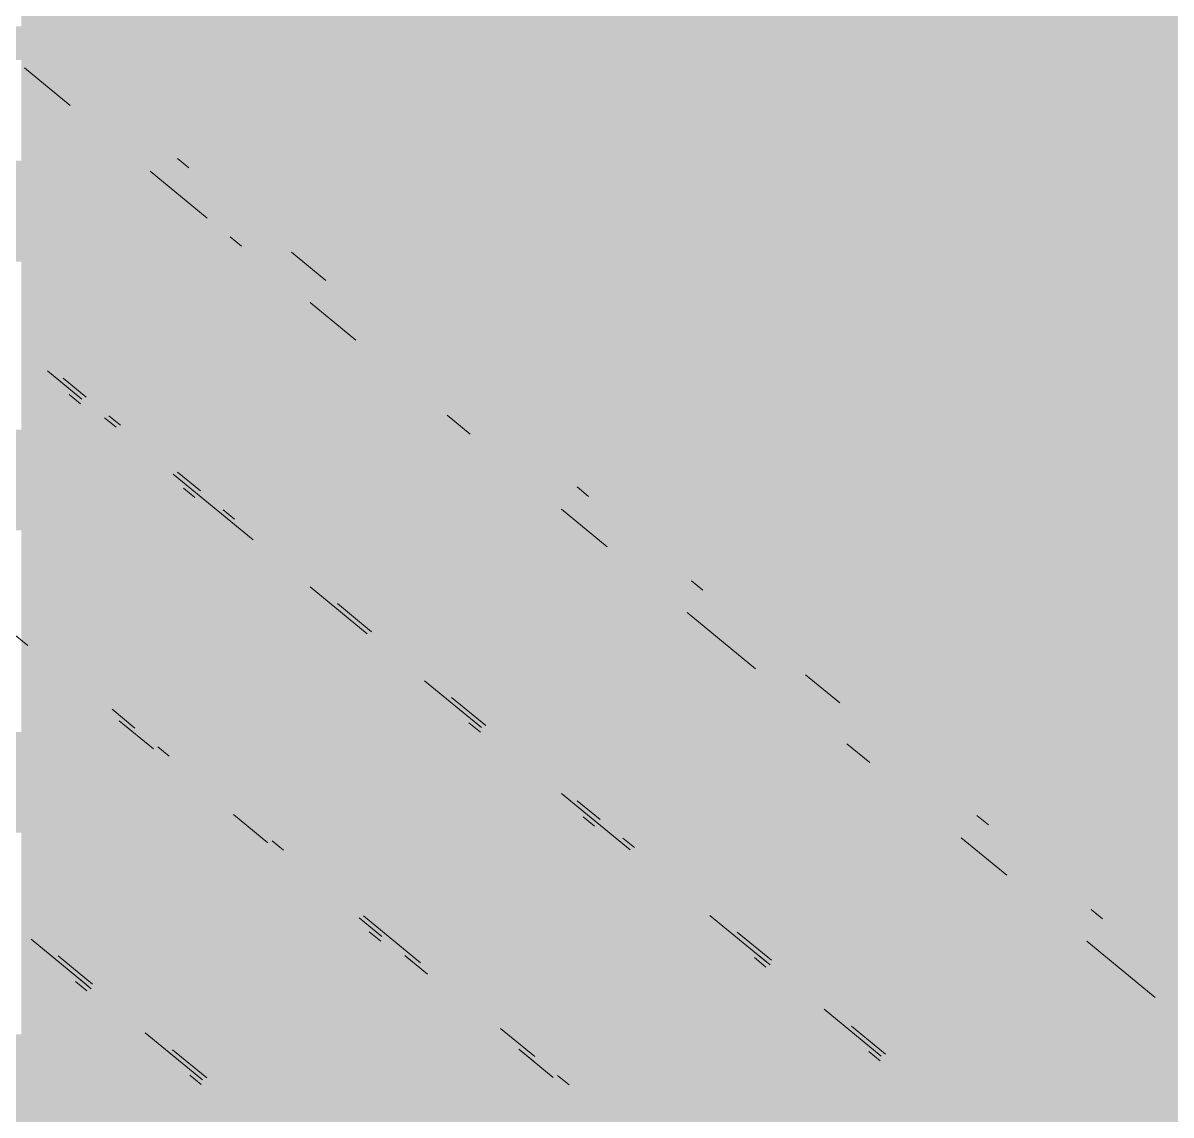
# Model space of a CAD drawing. Header units: millimetres. Extents: x 5 to 1315, y 5 to 292.
# Drawn here: x 1201.577 to 1204.871, y 92.795 to 95.928 of the extents above; entities that cross this region are included whole.
import ezdxf

# ---------------------------------------------------------------- set-up
doc = ezdxf.new("R2010")
doc.units = ezdxf.units.MM
doc.layers.add('EXISTING', color=7, linetype='Continuous')
doc.layers.add('IMAGES', color=7, linetype='Continuous')

# ---------------------------------------------------------------- blocks, each defined once
blk = doc.blocks.new('SHEET_03')
at = {"layer": 'EXISTING', "color": 250, "lineweight": 9}
for p, q in [((301.5819, 95.7986), (301.713, 95.6909)), ((302.0532, 95.512), (302.0204, 95.539)), ((301.9423, 95.5023), (302.1062, 95.3677)), ((302.1717, 95.3138), (302.2045, 95.2869)), ((302.4463, 95.1888), (302.348, 95.2696)), ((302.401, 95.1253), (302.5321, 95.0175)), ((301.6477, 94.9293), (301.746, 94.8485)), ((301.7585, 94.8544), (301.693, 94.9083)), ((301.7426, 94.8351), (301.7099, 94.8621)), ((301.8116, 94.7947), (301.8443, 94.7677)), ((301.8568, 94.7736), (301.824, 94.8005)), ((302.7942, 94.8021), (302.8597, 94.7482)), ((302.0081, 94.6331), (302.2375, 94.4445)), ((302.0862, 94.5851), (302.0206, 94.6389)), ((302.0703, 94.5658), (302.0375, 94.5927)), ((303.1999, 94.5694), (303.1671, 94.5963)), ((302.1844, 94.5043), (302.1517, 94.5312)), ((303.1218, 94.5327), (303.2529, 94.425)), ((303.5275, 94.3001), (303.4948, 94.327)), ((302.4013, 94.3099), (302.5651, 94.1752)), ((302.5776, 94.1811), (302.4793, 94.2619)), ((303.4822, 94.2365), (303.6788, 94.0749)), ((301.5258, 94.1951), (301.5914, 94.1412)), ((303.9207, 93.9769), (303.8224, 94.0577)), ((302.7289, 94.0405), (302.8928, 93.9059)), ((302.9052, 93.9117), (302.807, 93.9925)), ((301.8987, 93.9047), (301.8332, 93.9585)), ((301.8535, 93.9257), (301.9518, 93.8449)), ((302.8894, 93.8925), (302.8566, 93.9194)), ((303.9409, 93.8594), (304.0064, 93.8056)), ((301.997, 93.8239), (301.9643, 93.8508)), ((303.1221, 93.7174), (303.3187, 93.5558)), ((303.2329, 93.6424), (303.1674, 93.6963)), ((302.1811, 93.6564), (302.2794, 93.5756)), ((303.217, 93.6231), (303.1842, 93.6501)), ((304.3466, 93.6267), (304.3138, 93.6537)), ((302.3247, 93.5545), (302.2919, 93.5815)), ((303.3312, 93.5616), (303.2984, 93.5886)), ((304.2686, 93.5901), (304.3996, 93.4824)), ((302.7178, 93.2314), (302.554, 93.366)), ((303.548, 93.3672), (303.7118, 93.2326)), ((304.6742, 93.3574), (304.6415, 93.3843)), ((302.5415, 93.3602), (302.607, 93.3063)), ((301.6005, 93.2992), (301.7643, 93.1646)), ((302.6036, 93.2929), (302.5709, 93.3198)), ((303.7243, 93.2384), (303.626, 93.3192)), ((304.629, 93.2938), (304.8255, 93.1322)), ((301.7768, 93.1704), (301.6785, 93.2512)), ((302.6726, 93.2524), (302.7381, 93.1986)), ((302.7144, 93.2179), (302.6817, 93.2449)), ((303.7084, 93.2191), (303.6757, 93.2461)), ((303.7209, 93.225), (303.6882, 93.2519)), ((301.7609, 93.1511), (301.7282, 93.1781)), ((301.7734, 93.157), (301.7407, 93.1839)), ((303.8757, 93.0979), (304.0395, 92.9632)), ((303.0455, 92.962), (302.9472, 93.0428)), ((304.052, 92.9691), (303.9537, 93.0499)), ((301.9282, 93.0299), (302.092, 92.8952)), ((302.1045, 92.9011), (302.0062, 92.9819)), ((303.0002, 92.9831), (303.0985, 92.9023)), ((303.0421, 92.9486), (303.0093, 92.9755)), ((304.0361, 92.9498), (304.0033, 92.9767)), ((302.0886, 92.8818), (302.0558, 92.9087)), ((303.1437, 92.8812), (303.111, 92.9082))]:
    blk.add_line(p, q, dxfattribs=at)
at = {"layer": 'IMAGES', "color": 7}
for points in [[(301.5727, 95.9179), (301.6691, 95.9179), (301.5727, 96.0143), (301.6691, 96.0143)], [(301.6691, 95.9179), (301.7655, 95.9179), (301.6691, 96.0143), (301.7655, 96.0143)], [(301.7655, 95.9179), (302.1509, 95.9179), (301.7655, 96.0143), (302.1509, 96.0143)], [(302.1509, 95.9179), (302.2473, 95.9179), (302.1509, 96.0143), (302.2473, 96.0143)], [(302.2473, 95.9179), (302.44, 95.9179), (302.2473, 96.0143), (302.44, 96.0143)], [(302.44, 95.9179), (302.5364, 95.9179), (302.44, 96.0143), (302.5364, 96.0143)], [(302.5364, 95.9179), (304.9455, 95.9179), (302.5364, 96.0143), (304.9455, 96.0143)], [(301.4764, 95.8215), (301.6691, 95.8215), (301.4764, 95.9179), (301.6691, 95.9179)], [(301.6691, 95.8215), (301.7655, 95.8215), (301.6691, 95.9179), (301.7655, 95.9179)], [(301.7655, 95.8215), (301.8618, 95.8215), (301.7655, 95.9179), (301.8618, 95.9179)], [(301.8618, 95.8215), (302.2473, 95.8215), (301.8618, 95.9179), (302.2473, 95.9179)], [(302.2473, 95.8215), (302.44, 95.8215), (302.2473, 95.9179), (302.44, 95.9179)], [(302.44, 95.8215), (302.9218, 95.8215), (302.44, 95.9179), (302.9218, 95.9179)], [(302.9218, 95.8215), (303.0182, 95.8215), (302.9218, 95.9179), (303.0182, 95.9179)], [(303.0182, 95.8215), (305.1382, 95.8215), (303.0182, 95.9179), (305.1382, 95.9179)], [(301.5727, 95.7251), (301.7655, 95.7251), (301.5727, 95.8215), (301.7655, 95.8215)], [(301.7655, 95.7251), (301.8618, 95.7251), (301.7655, 95.8215), (301.8618, 95.8215)], [(301.8618, 95.7251), (301.9582, 95.7251), (301.8618, 95.8215), (301.9582, 95.8215)], [(301.9582, 95.7251), (302.0545, 95.7251), (301.9582, 95.8215), (302.0545, 95.8215)], [(302.0545, 95.7251), (302.8255, 95.7251), (302.0545, 95.8215), (302.8255, 95.8215)], [(302.8255, 95.7251), (302.9218, 95.7251), (302.8255, 95.8215), (302.9218, 95.8215)], [(302.9218, 95.7251), (303.0182, 95.7251), (302.9218, 95.8215), (303.0182, 95.8215)], [(303.0182, 95.7251), (303.1145, 95.7251), (303.0182, 95.8215), (303.1145, 95.8215)], [(303.1145, 95.7251), (305.3309, 95.7251), (303.1145, 95.8215), (305.3309, 95.8215)], [(301.5727, 95.6287), (301.6691, 95.6287), (301.5727, 95.7251), (301.6691, 95.7251)], [(301.6691, 95.6287), (301.7655, 95.6287), (301.6691, 95.7251), (301.7655, 95.7251)], [(301.7655, 95.6287), (301.9582, 95.6287), (301.7655, 95.7251), (301.9582, 95.7251)], [(301.9582, 95.6287), (302.0545, 95.6287), (301.9582, 95.7251), (302.0545, 95.7251)], [(302.0545, 95.6287), (302.1509, 95.6287), (302.0545, 95.7251), (302.1509, 95.7251)], [(302.1509, 95.6287), (302.7291, 95.6287), (302.1509, 95.7251), (302.7291, 95.7251)], [(302.7291, 95.6287), (302.8255, 95.6287), (302.7291, 95.7251), (302.8255, 95.7251)], [(302.8255, 95.6287), (302.9218, 95.6287), (302.8255, 95.7251), (302.9218, 95.7251)], [(302.9218, 95.6287), (303.0182, 95.6287), (302.9218, 95.7251), (303.0182, 95.7251)], [(303.0182, 95.6287), (303.1145, 95.6287), (303.0182, 95.7251), (303.1145, 95.7251)], [(303.1145, 95.6287), (305.5236, 95.6287), (303.1145, 95.7251), (305.5236, 95.7251)], [(301.5727, 95.5323), (301.6691, 95.5323), (301.5727, 95.6287), (301.6691, 95.6287)], [(301.6691, 95.5323), (301.7655, 95.5323), (301.6691, 95.6287), (301.7655, 95.6287)], [(301.7655, 95.5323), (302.0545, 95.5323), (301.7655, 95.6287), (302.0545, 95.6287)], [(302.0545, 95.5323), (302.1509, 95.5323), (302.0545, 95.6287), (302.1509, 95.6287)], [(302.1509, 95.5323), (302.8255, 95.5323), (302.1509, 95.6287), (302.8255, 95.6287)], [(302.8255, 95.5323), (302.9218, 95.5323), (302.8255, 95.6287), (302.9218, 95.6287)], [(302.9218, 95.5323), (303.0182, 95.5323), (302.9218, 95.6287), (303.0182, 95.6287)], [(303.0182, 95.5323), (303.4036, 95.5323), (303.0182, 95.6287), (303.4036, 95.6287)], [(303.4036, 95.5323), (303.5, 95.5323), (303.4036, 95.6287), (303.5, 95.6287)], [(303.5, 95.5323), (303.5964, 95.5323), (303.5, 95.6287), (303.5964, 95.6287)], [(303.5964, 95.5323), (305.8127, 95.5323), (303.5964, 95.6287), (305.8127, 95.6287)], [(301.1873, 95.4359), (301.6691, 95.4359), (301.1873, 95.5323), (301.6691, 95.5323)], [(301.6691, 95.4359), (301.7655, 95.4359), (301.6691, 95.5323), (301.7655, 95.5323)], [(301.7655, 95.4359), (301.8618, 95.4359), (301.7655, 95.5323), (301.8618, 95.5323)], [(301.8618, 95.4359), (301.9582, 95.4359), (301.8618, 95.5323), (301.9582, 95.5323)], [(301.9582, 95.4359), (302.0545, 95.4359), (301.9582, 95.5323), (302.0545, 95.5323)], [(302.0545, 95.4359), (302.1509, 95.4359), (302.0545, 95.5323), (302.1509, 95.5323)], [(302.1509, 95.4359), (302.2473, 95.4359), (302.1509, 95.5323), (302.2473, 95.5323)], [(302.2473, 95.4359), (302.3436, 95.4359), (302.2473, 95.5323), (302.3436, 95.5323)], [(302.3436, 95.4359), (303.3073, 95.4359), (302.3436, 95.5323), (303.3073, 95.5323)], [(303.3073, 95.3395), (303.4036, 95.3395), (303.3073, 95.5323), (303.4036, 95.5323)], [(303.4036, 95.4359), (303.5, 95.4359), (303.4036, 95.5323), (303.5, 95.5323)], [(303.5, 95.4359), (303.5964, 95.4359), (303.5, 95.5323), (303.5964, 95.5323)], [(303.5964, 95.4359), (303.6927, 95.4359), (303.5964, 95.5323), (303.6927, 95.5323)], [(303.6927, 95.4359), (306.0055, 95.4359), (303.6927, 95.5323), (306.0055, 95.5323)], [(301.38, 95.3395), (301.8618, 95.3395), (301.38, 95.4359), (301.8618, 95.4359)], [(301.8618, 95.3395), (301.9582, 95.3395), (301.8618, 95.4359), (301.9582, 95.4359)], [(301.9582, 95.3395), (302.0545, 95.3395), (301.9582, 95.4359), (302.0545, 95.4359)], [(302.0545, 95.3395), (302.1509, 95.3395), (302.0545, 95.4359), (302.1509, 95.4359)], [(302.1509, 95.3395), (302.2473, 95.3395), (302.1509, 95.4359), (302.2473, 95.4359)], [(302.2473, 95.3395), (302.3436, 95.3395), (302.2473, 95.4359), (302.3436, 95.4359)], [(302.3436, 95.3395), (302.44, 95.3395), (302.3436, 95.4359), (302.44, 95.4359)], [(302.44, 95.3395), (302.5364, 95.3395), (302.44, 95.4359), (302.5364, 95.4359)], [(302.5364, 95.3395), (303.3073, 95.3395), (302.5364, 95.4359), (303.3073, 95.4359)], [(303.4036, 95.3395), (303.5964, 95.3395), (303.4036, 95.4359), (303.5964, 95.4359)], [(303.5964, 95.3395), (303.6927, 95.3395), (303.5964, 95.4359), (303.6927, 95.4359)], [(303.6927, 95.3395), (303.7891, 95.3395), (303.6927, 95.4359), (303.7891, 95.4359)], [(303.7891, 95.3395), (306.1982, 95.3395), (303.7891, 95.4359), (306.1982, 95.4359)], [(301.4764, 95.2431), (301.9582, 95.2431), (301.4764, 95.3395), (301.9582, 95.3395)], [(301.9582, 95.2431), (302.0545, 95.2431), (301.9582, 95.3395), (302.0545, 95.3395)], [(302.0545, 95.2431), (302.1509, 95.2431), (302.0545, 95.3395), (302.1509, 95.3395)], [(302.1509, 95.2431), (302.2473, 95.2431), (302.1509, 95.3395), (302.2473, 95.3395)], [(302.2473, 95.2431), (302.3436, 95.2431), (302.2473, 95.3395), (302.3436, 95.3395)], [(302.3436, 95.2431), (302.44, 95.2431), (302.3436, 95.3395), (302.44, 95.3395)], [(302.44, 95.2431), (302.5364, 95.2431), (302.44, 95.3395), (302.5364, 95.3395)], [(302.5364, 95.2431), (303.4036, 95.2431), (302.5364, 95.3395), (303.4036, 95.3395)], [(303.4036, 95.2431), (303.5, 95.2431), (303.4036, 95.3395), (303.5, 95.3395)], [(303.5, 95.2431), (303.6927, 95.2431), (303.5, 95.3395), (303.6927, 95.3395)], [(303.6927, 95.2431), (303.7891, 95.2431), (303.6927, 95.3395), (303.7891, 95.3395)], [(303.7891, 95.2431), (303.9818, 95.2431), (303.7891, 95.3395), (303.9818, 95.3395)], [(303.9818, 95.2431), (304.1745, 95.2431), (303.9818, 95.3395), (304.1745, 95.3395)], [(304.1745, 95.2431), (306.3909, 95.2431), (304.1745, 95.3395), (306.3909, 95.3395)], [(301.5727, 95.1467), (302.0545, 95.1467), (301.5727, 95.2431), (302.0545, 95.2431)], [(302.0545, 95.1467), (302.1509, 95.1467), (302.0545, 95.2431), (302.1509, 95.2431)], [(302.1509, 95.1467), (302.2473, 95.1467), (302.1509, 95.2431), (302.2473, 95.2431)], [(302.2473, 95.1467), (302.5364, 95.1467), (302.2473, 95.2431), (302.5364, 95.2431)], [(302.5364, 95.1467), (302.6327, 95.1467), (302.5364, 95.2431), (302.6327, 95.2431)], [(302.6327, 95.1467), (302.7291, 95.1467), (302.6327, 95.2431), (302.7291, 95.2431)], [(302.7291, 95.1467), (303.5964, 95.1467), (302.7291, 95.2431), (303.5964, 95.2431)], [(303.5964, 95.1467), (303.6927, 95.1467), (303.5964, 95.2431), (303.6927, 95.2431)], [(303.6927, 95.1467), (303.8855, 95.1467), (303.6927, 95.2431), (303.8855, 95.2431)], [(303.8855, 95.1467), (303.9818, 95.1467), (303.8855, 95.2431), (303.9818, 95.2431)], [(303.9818, 95.1467), (304.1745, 95.1467), (303.9818, 95.2431), (304.1745, 95.2431)], [(304.1745, 95.1467), (304.2709, 95.1467), (304.1745, 95.2431), (304.2709, 95.2431)], [(304.2709, 95.1467), (306.4873, 95.1467), (304.2709, 95.2431), (306.4873, 95.2431)], [(301.5727, 95.0503), (301.6691, 95.0503), (301.5727, 95.1467), (301.6691, 95.1467)], [(301.6691, 95.0503), (302.1509, 95.0503), (301.6691, 95.1467), (302.1509, 95.1467)], [(302.1509, 95.0503), (302.2473, 95.0503), (302.1509, 95.1467), (302.2473, 95.1467)], [(302.2473, 95.0503), (302.3436, 95.0503), (302.2473, 95.1467), (302.3436, 95.1467)], [(302.3436, 95.0503), (302.44, 95.0503), (302.3436, 95.1467), (302.44, 95.1467)], [(302.44, 95.0503), (302.5364, 95.0503), (302.44, 95.1467), (302.5364, 95.1467)], [(302.5364, 95.0503), (302.6327, 95.0503), (302.5364, 95.1467), (302.6327, 95.1467)], [(302.6327, 95.0503), (302.7291, 95.0503), (302.6327, 95.1467), (302.7291, 95.1467)], [(302.7291, 95.0503), (302.8255, 95.0503), (302.7291, 95.1467), (302.8255, 95.1467)], [(302.8255, 95.0503), (303.8855, 95.0503), (302.8255, 95.1467), (303.8855, 95.1467)], [(303.8855, 95.0503), (303.9818, 95.0503), (303.8855, 95.1467), (303.9818, 95.1467)], [(303.9818, 95.0503), (304.0782, 95.0503), (303.9818, 95.1467), (304.0782, 95.1467)], [(304.0782, 95.0503), (304.1745, 95.0503), (304.0782, 95.1467), (304.1745, 95.1467)], [(304.1745, 95.0503), (304.2709, 95.0503), (304.1745, 95.1467), (304.2709, 95.1467)], [(304.2709, 95.0503), (306.8727, 95.0503), (304.2709, 95.1467), (306.8727, 95.1467)], [(301.5727, 94.9539), (301.6691, 94.9539), (301.5727, 95.0503), (301.6691, 95.0503)], [(301.6691, 94.9539), (301.7655, 94.9539), (301.6691, 95.0503), (301.7655, 95.0503)], [(301.7655, 94.9539), (302.2473, 94.9539), (301.7655, 95.0503), (302.2473, 95.0503)], [(302.2473, 94.9539), (302.3436, 94.9539), (302.2473, 95.0503), (302.3436, 95.0503)], [(302.3436, 94.9539), (302.44, 94.9539), (302.3436, 95.0503), (302.44, 95.0503)], [(302.44, 94.9539), (302.5364, 94.9539), (302.44, 95.0503), (302.5364, 95.0503)], [(302.5364, 94.9539), (302.8255, 94.9539), (302.5364, 95.0503), (302.8255, 95.0503)], [(302.8255, 94.9539), (302.9218, 94.9539), (302.8255, 95.0503), (302.9218, 95.0503)], [(302.9218, 94.9539), (303.9818, 94.9539), (302.9218, 95.0503), (303.9818, 95.0503)], [(303.9818, 94.9539), (304.1745, 94.9539), (303.9818, 95.0503), (304.1745, 95.0503)], [(304.1745, 94.9539), (304.56, 94.9539), (304.1745, 95.0503), (304.56, 95.0503)], [(304.56, 94.9539), (304.6564, 94.9539), (304.56, 95.0503), (304.6564, 95.0503)], [(304.6564, 94.9539), (304.8491, 94.9539), (304.6564, 95.0503), (304.8491, 95.0503)], [(304.8491, 94.9539), (306.9691, 94.9539), (304.8491, 95.0503), (306.9691, 95.0503)], [(301.5727, 94.8575), (301.7655, 94.8575), (301.5727, 94.9539), (301.7655, 94.9539)], [(301.7655, 94.8575), (301.8618, 94.8575), (301.7655, 94.9539), (301.8618, 94.9539)], [(301.8618, 94.8575), (301.9582, 94.8575), (301.8618, 94.9539), (301.9582, 94.9539)], [(301.9582, 94.8575), (302.44, 94.8575), (301.9582, 94.9539), (302.44, 94.9539)], [(302.44, 94.8575), (302.5364, 94.8575), (302.44, 94.9539), (302.5364, 94.9539)], [(302.5364, 94.8575), (302.6327, 94.8575), (302.5364, 94.9539), (302.6327, 94.9539)], [(302.6327, 94.8575), (302.8255, 94.8575), (302.6327, 94.9539), (302.8255, 94.9539)], [(302.8255, 94.8575), (302.9218, 94.8575), (302.8255, 94.9539), (302.9218, 94.9539)], [(302.9218, 94.8575), (303.0182, 94.8575), (302.9218, 94.9539), (303.0182, 94.9539)], [(303.0182, 94.8575), (304.4636, 94.8575), (303.0182, 94.9539), (304.4636, 94.9539)], [(304.4636, 94.8575), (304.56, 94.8575), (304.4636, 94.9539), (304.56, 94.9539)], [(304.56, 94.8575), (304.6564, 94.8575), (304.56, 94.9539), (304.6564, 94.9539)], [(304.6564, 94.8575), (304.7527, 94.8575), (304.6564, 94.9539), (304.7527, 94.9539)], [(304.7527, 94.8575), (304.8491, 94.8575), (304.7527, 94.9539), (304.8491, 94.9539)], [(304.8491, 94.8575), (304.9455, 94.8575), (304.8491, 94.9539), (304.9455, 94.9539)], [(301.5727, 94.7611), (301.6691, 94.7611), (301.5727, 94.8575), (301.6691, 94.8575)], [(301.6691, 94.7611), (301.8618, 94.7611), (301.6691, 94.8575), (301.8618, 94.8575)], [(301.8618, 94.7611), (301.9582, 94.7611), (301.8618, 94.8575), (301.9582, 94.8575)], [(301.9582, 94.7611), (302.0545, 94.7611), (301.9582, 94.8575), (302.0545, 94.8575)], [(302.0545, 94.7611), (302.44, 94.7611), (302.0545, 94.8575), (302.44, 94.8575)], [(302.44, 94.7611), (302.5364, 94.7611), (302.44, 94.8575), (302.5364, 94.8575)], [(302.5364, 94.7611), (302.7291, 94.7611), (302.5364, 94.8575), (302.7291, 94.8575)], [(302.7291, 94.7611), (302.9218, 94.7611), (302.7291, 94.8575), (302.9218, 94.8575)], [(302.9218, 94.7611), (303.1145, 94.7611), (302.9218, 94.8575), (303.1145, 94.8575)], [(303.1145, 94.7611), (303.2109, 94.7611), (303.1145, 94.8575), (303.2109, 94.8575)], [(303.2109, 94.7611), (304.6564, 94.7611), (303.2109, 94.8575), (304.6564, 94.8575)], [(304.6564, 94.7611), (304.8491, 94.7611), (304.6564, 94.8575), (304.8491, 94.8575)], [(304.8491, 94.7611), (304.9455, 94.7611), (304.8491, 94.8575), (304.9455, 94.8575)], [(301.1873, 94.6647), (301.6691, 94.6647), (301.1873, 94.7611), (301.6691, 94.7611)], [(301.6691, 94.6647), (301.7655, 94.6647), (301.6691, 94.7611), (301.7655, 94.7611)], [(301.7655, 94.6647), (301.8618, 94.6647), (301.7655, 94.7611), (301.8618, 94.7611)], [(301.8618, 94.6647), (301.9582, 94.6647), (301.8618, 94.7611), (301.9582, 94.7611)], [(301.9582, 94.6647), (302.0545, 94.6647), (301.9582, 94.7611), (302.0545, 94.7611)], [(302.0545, 94.6647), (302.1509, 94.6647), (302.0545, 94.7611), (302.1509, 94.7611)], [(302.1509, 94.6647), (302.6327, 94.6647), (302.1509, 94.7611), (302.6327, 94.7611)], [(302.6327, 94.6647), (302.7291, 94.6647), (302.6327, 94.7611), (302.7291, 94.7611)], [(302.7291, 94.6647), (302.8255, 94.6647), (302.7291, 94.7611), (302.8255, 94.7611)], [(302.8255, 94.6647), (302.9218, 94.6647), (302.8255, 94.7611), (302.9218, 94.7611)], [(302.9218, 94.6647), (303.0182, 94.6647), (302.9218, 94.7611), (303.0182, 94.7611)], [(303.0182, 94.6647), (303.1145, 94.6647), (303.0182, 94.7611), (303.1145, 94.7611)], [(303.1145, 94.6647), (303.2109, 94.6647), (303.1145, 94.7611), (303.2109, 94.7611)], [(303.2109, 94.6647), (303.3073, 94.6647), (303.2109, 94.7611), (303.3073, 94.7611)], [(303.3073, 94.6647), (304.6564, 94.6647), (303.3073, 94.7611), (304.6564, 94.7611)], [(304.6564, 94.6647), (304.8491, 94.6647), (304.6564, 94.7611), (304.8491, 94.7611)], [(304.8491, 94.6647), (305.1382, 94.6647), (304.8491, 94.7611), (305.1382, 94.7611)], [(301.2836, 94.5683), (301.7655, 94.5683), (301.2836, 94.6647), (301.7655, 94.6647)], [(301.7655, 94.5683), (301.8618, 94.5683), (301.7655, 94.6647), (301.8618, 94.6647)], [(301.8618, 94.5683), (301.9582, 94.5683), (301.8618, 94.6647), (301.9582, 94.6647)], [(301.9582, 94.5683), (302.0545, 94.5683), (301.9582, 94.6647), (302.0545, 94.6647)], [(302.0545, 94.5683), (302.1509, 94.5683), (302.0545, 94.6647), (302.1509, 94.6647)], [(302.1509, 94.5683), (302.7291, 94.5683), (302.1509, 94.6647), (302.7291, 94.6647)], [(302.7291, 94.5683), (302.8255, 94.5683), (302.7291, 94.6647), (302.8255, 94.6647)], [(302.8255, 94.5683), (302.9218, 94.5683), (302.8255, 94.6647), (302.9218, 94.6647)], [(302.9218, 94.5683), (303.0182, 94.5683), (302.9218, 94.6647), (303.0182, 94.6647)], [(303.0182, 94.5683), (303.2109, 94.5683), (303.0182, 94.6647), (303.2109, 94.6647)], [(303.2109, 94.5683), (303.3073, 94.5683), (303.2109, 94.6647), (303.3073, 94.6647)], [(303.3073, 94.5683), (303.4036, 94.5683), (303.3073, 94.6647), (303.4036, 94.6647)], [(303.4036, 94.5683), (305.0418, 94.5683), (303.4036, 94.6647), (305.0418, 94.6647)], [(301.38, 94.4719), (301.9582, 94.4719), (301.38, 94.5683), (301.9582, 94.5683)], [(301.9582, 94.4719), (302.0545, 94.4719), (301.9582, 94.5683), (302.0545, 94.5683)], [(302.0545, 94.4719), (302.2473, 94.4719), (302.0545, 94.5683), (302.2473, 94.5683)], [(302.2473, 94.4719), (302.44, 94.4719), (302.2473, 94.5683), (302.44, 94.5683)], [(302.44, 94.4719), (302.9218, 94.4719), (302.44, 94.5683), (302.9218, 94.5683)], [(302.9218, 94.4719), (303.0182, 94.4719), (302.9218, 94.5683), (303.0182, 94.5683)], [(303.0182, 94.4719), (303.1145, 94.4719), (303.0182, 94.5683), (303.1145, 94.5683)], [(303.1145, 94.4719), (303.2109, 94.4719), (303.1145, 94.5683), (303.2109, 94.5683)], [(303.2109, 94.4719), (303.3073, 94.4719), (303.2109, 94.5683), (303.3073, 94.5683)], [(303.3073, 94.4719), (303.4036, 94.4719), (303.3073, 94.5683), (303.4036, 94.5683)], [(303.4036, 94.4719), (303.5, 94.4719), (303.4036, 94.5683), (303.5, 94.5683)], [(303.5, 94.4719), (303.5964, 94.4719), (303.5, 94.5683), (303.5964, 94.5683)], [(303.5964, 94.4719), (305.1382, 94.4719), (303.5964, 94.5683), (305.1382, 94.5683)], [(301.5727, 94.3755), (302.1509, 94.3755), (301.5727, 94.4719), (302.1509, 94.4719)], [(302.1509, 94.3755), (302.3436, 94.3755), (302.1509, 94.4719), (302.3436, 94.4719)], [(302.3436, 94.3755), (302.44, 94.3755), (302.3436, 94.4719), (302.44, 94.4719)], [(302.44, 94.3755), (302.5364, 94.3755), (302.44, 94.4719), (302.5364, 94.4719)], [(302.5364, 94.3755), (303.0182, 94.3755), (302.5364, 94.4719), (303.0182, 94.4719)], [(303.0182, 94.3755), (303.1145, 94.3755), (303.0182, 94.4719), (303.1145, 94.4719)], [(303.1145, 94.3755), (303.2109, 94.3755), (303.1145, 94.4719), (303.2109, 94.4719)], [(303.2109, 94.3755), (303.3073, 94.3755), (303.2109, 94.4719), (303.3073, 94.4719)], [(303.3073, 94.3755), (303.4036, 94.3755), (303.3073, 94.4719), (303.4036, 94.4719)], [(303.4036, 94.3755), (303.5, 94.3755), (303.4036, 94.4719), (303.5, 94.4719)], [(303.5, 94.3755), (303.6927, 94.3755), (303.5, 94.4719), (303.6927, 94.4719)], [(303.6927, 94.3755), (305.3309, 94.3755), (303.6927, 94.4719), (305.3309, 94.4719)], [(301.5727, 94.2791), (301.6691, 94.2791), (301.5727, 94.3755), (301.6691, 94.3755)], [(301.6691, 94.2791), (302.1509, 94.2791), (301.6691, 94.3755), (302.1509, 94.3755)], [(302.1509, 94.2791), (302.2473, 94.2791), (302.1509, 94.3755), (302.2473, 94.3755)], [(302.2473, 94.2791), (302.3436, 94.2791), (302.2473, 94.3755), (302.3436, 94.3755)], [(302.3436, 94.2791), (302.5364, 94.2791), (302.3436, 94.3755), (302.5364, 94.3755)], [(302.5364, 94.2791), (302.6327, 94.2791), (302.5364, 94.3755), (302.6327, 94.3755)], [(302.6327, 94.2791), (303.1145, 94.2791), (302.6327, 94.3755), (303.1145, 94.3755)], [(303.1145, 94.2791), (303.2109, 94.2791), (303.1145, 94.3755), (303.2109, 94.3755)], [(303.2109, 94.2791), (303.3073, 94.2791), (303.2109, 94.3755), (303.3073, 94.3755)], [(303.3073, 94.2791), (303.4036, 94.2791), (303.3073, 94.3755), (303.4036, 94.3755)], [(303.4036, 94.2791), (303.5, 94.2791), (303.4036, 94.3755), (303.5, 94.3755)], [(303.5, 94.2791), (303.5964, 94.2791), (303.5, 94.3755), (303.5964, 94.3755)], [(303.5964, 94.2791), (303.6927, 94.2791), (303.5964, 94.3755), (303.6927, 94.3755)], [(303.6927, 94.2791), (303.7891, 94.2791), (303.6927, 94.3755), (303.7891, 94.3755)], [(303.7891, 94.2791), (305.7164, 94.2791), (303.7891, 94.3755), (305.7164, 94.3755)], [(301.5727, 94.1827), (301.7655, 94.1827), (301.5727, 94.2791), (301.7655, 94.2791)], [(301.7655, 94.1827), (302.2473, 94.1827), (301.7655, 94.2791), (302.2473, 94.2791)], [(302.2473, 94.1827), (302.3436, 94.1827), (302.2473, 94.2791), (302.3436, 94.2791)], [(302.3436, 94.1827), (302.44, 94.1827), (302.3436, 94.2791), (302.44, 94.2791)], [(302.44, 94.1827), (302.6327, 94.1827), (302.44, 94.2791), (302.6327, 94.2791)], [(302.6327, 94.1827), (302.7291, 94.1827), (302.6327, 94.2791), (302.7291, 94.2791)], [(302.7291, 94.1827), (303.3073, 94.1827), (302.7291, 94.2791), (303.3073, 94.2791)], [(303.3073, 94.1827), (303.4036, 94.1827), (303.3073, 94.2791), (303.4036, 94.2791)], [(303.4036, 94.1827), (303.5, 94.1827), (303.4036, 94.2791), (303.5, 94.2791)], [(303.5, 94.1827), (303.5964, 94.1827), (303.5, 94.2791), (303.5964, 94.2791)], [(303.5964, 94.1827), (303.6927, 94.1827), (303.5964, 94.2791), (303.6927, 94.2791)], [(303.6927, 94.1827), (303.7891, 94.1827), (303.6927, 94.2791), (303.7891, 94.2791)], [(303.7891, 94.1827), (303.8855, 94.1827), (303.7891, 94.2791), (303.8855, 94.2791)], [(303.8855, 94.1827), (305.7164, 94.1827), (303.8855, 94.2791), (305.7164, 94.2791)], [(301.5727, 93.9899), (301.7655, 93.9899), (301.5727, 94.1827), (301.7655, 94.1827)], [(301.7655, 94.0863), (301.8618, 94.0863), (301.7655, 94.1827), (301.8618, 94.1827)], [(301.8618, 94.0863), (302.3436, 94.0863), (301.8618, 94.1827), (302.3436, 94.1827)], [(302.3436, 94.0863), (302.44, 94.0863), (302.3436, 94.1827), (302.44, 94.1827)], [(302.44, 94.0863), (302.5364, 94.0863), (302.44, 94.1827), (302.5364, 94.1827)], [(302.5364, 94.0863), (302.6327, 94.0863), (302.5364, 94.1827), (302.6327, 94.1827)], [(302.6327, 94.0863), (302.7291, 94.0863), (302.6327, 94.1827), (302.7291, 94.1827)], [(302.7291, 94.0863), (302.8255, 94.0863), (302.7291, 94.1827), (302.8255, 94.1827)], [(302.8255, 94.0863), (303.3073, 94.0863), (302.8255, 94.1827), (303.3073, 94.1827)], [(303.3073, 94.0863), (303.5, 94.0863), (303.3073, 94.1827), (303.5, 94.1827)], [(303.5, 94.0863), (303.5964, 94.0863), (303.5, 94.1827), (303.5964, 94.1827)], [(303.5964, 94.0863), (303.6927, 94.0863), (303.5964, 94.1827), (303.6927, 94.1827)], [(303.6927, 94.0863), (303.7891, 94.0863), (303.6927, 94.1827), (303.7891, 94.1827)], [(303.7891, 94.0863), (303.8855, 94.0863), (303.7891, 94.1827), (303.8855, 94.1827)], [(303.8855, 94.0863), (303.9818, 94.0863), (303.8855, 94.1827), (303.9818, 94.1827)], [(303.9818, 94.0863), (305.8127, 94.0863), (303.9818, 94.1827), (305.8127, 94.1827)], [(301.7655, 93.9899), (301.8618, 93.9899), (301.7655, 94.0863), (301.8618, 94.0863)], [(301.8618, 93.9899), (302.5364, 93.9899), (301.8618, 94.0863), (302.5364, 94.0863)], [(302.5364, 93.9899), (302.6327, 93.9899), (302.5364, 94.0863), (302.6327, 94.0863)], [(302.6327, 93.9899), (302.8255, 93.9899), (302.6327, 94.0863), (302.8255, 94.0863)], [(302.8255, 93.9899), (302.9218, 93.9899), (302.8255, 94.0863), (302.9218, 94.0863)], [(302.9218, 93.9899), (303.0182, 93.9899), (302.9218, 94.0863), (303.0182, 94.0863)], [(303.0182, 93.9899), (303.5, 93.9899), (303.0182, 94.0863), (303.5, 94.0863)], [(303.5, 93.9899), (303.5964, 93.9899), (303.5, 94.0863), (303.5964, 94.0863)], [(303.5964, 93.9899), (303.6927, 93.9899), (303.5964, 94.0863), (303.6927, 94.0863)], [(303.6927, 93.9899), (303.7891, 93.9899), (303.6927, 94.0863), (303.7891, 94.0863)], [(303.7891, 93.9899), (303.8855, 93.9899), (303.7891, 94.0863), (303.8855, 94.0863)], [(303.8855, 93.9899), (303.9818, 93.9899), (303.8855, 94.0863), (303.9818, 94.0863)], [(303.9818, 93.9899), (304.0782, 93.9899), (303.9818, 94.0863), (304.0782, 94.0863)], [(304.0782, 93.9899), (306.2945, 93.9899), (304.0782, 94.0863), (306.2945, 94.0863)], [(301.5727, 93.8935), (301.7655, 93.8935), (301.5727, 93.9899), (301.7655, 93.9899)], [(301.7655, 93.8935), (301.9582, 93.8935), (301.7655, 93.9899), (301.9582, 93.9899)], [(301.9582, 93.8935), (302.0545, 93.8935), (301.9582, 93.9899), (302.0545, 93.9899)], [(302.0545, 93.8935), (302.6327, 93.8935), (302.0545, 93.9899), (302.6327, 93.9899)], [(302.6327, 93.8935), (302.7291, 93.8935), (302.6327, 93.9899), (302.7291, 93.9899)], [(302.7291, 93.8935), (302.8255, 93.8935), (302.7291, 93.9899), (302.8255, 93.9899)], [(302.8255, 93.8935), (302.9218, 93.8935), (302.8255, 93.9899), (302.9218, 93.9899)], [(302.9218, 93.8935), (303.0182, 93.8935), (302.9218, 93.9899), (303.0182, 93.9899)], [(303.0182, 93.8935), (303.1145, 93.8935), (303.0182, 93.9899), (303.1145, 93.9899)], [(303.1145, 93.8935), (303.5964, 93.8935), (303.1145, 93.9899), (303.5964, 93.9899)], [(303.5964, 93.8935), (303.6927, 93.8935), (303.5964, 93.9899), (303.6927, 93.9899)], [(303.6927, 93.8935), (303.7891, 93.8935), (303.6927, 93.9899), (303.7891, 93.9899)], [(303.7891, 93.8935), (303.8855, 93.8935), (303.7891, 93.9899), (303.8855, 93.9899)], [(303.8855, 93.8935), (303.9818, 93.8935), (303.8855, 93.9899), (303.9818, 93.9899)], [(303.9818, 93.8935), (304.0782, 93.8935), (303.9818, 93.9899), (304.0782, 93.9899)], [(304.0782, 93.8935), (306.3909, 93.8935), (304.0782, 93.9899), (306.3909, 93.9899)], [(301.1873, 93.797), (301.6691, 93.797), (301.1873, 93.8935), (301.6691, 93.8935)], [(301.6691, 93.797), (301.7655, 93.797), (301.6691, 93.8935), (301.7655, 93.8935)], [(301.7655, 93.797), (301.8618, 93.797), (301.7655, 93.8935), (301.8618, 93.8935)], [(301.8618, 93.797), (302.0545, 93.797), (301.8618, 93.8935), (302.0545, 93.8935)], [(302.0545, 93.797), (302.1509, 93.797), (302.0545, 93.8935), (302.1509, 93.8935)], [(302.1509, 93.797), (302.7291, 93.797), (302.1509, 93.8935), (302.7291, 93.8935)], [(302.7291, 93.797), (302.8255, 93.797), (302.7291, 93.8935), (302.8255, 93.8935)], [(302.8255, 93.797), (302.9218, 93.797), (302.8255, 93.8935), (302.9218, 93.8935)], [(302.9218, 93.797), (303.0182, 93.797), (302.9218, 93.8935), (303.0182, 93.8935)], [(303.0182, 93.797), (303.1145, 93.797), (303.0182, 93.8935), (303.1145, 93.8935)], [(303.1145, 93.797), (303.2109, 93.797), (303.1145, 93.8935), (303.2109, 93.8935)], [(303.2109, 93.797), (303.6927, 93.797), (303.2109, 93.8935), (303.6927, 93.8935)], [(303.6927, 93.797), (303.7891, 93.797), (303.6927, 93.8935), (303.7891, 93.8935)], [(303.7891, 93.797), (303.8855, 93.797), (303.7891, 93.8935), (303.8855, 93.8935)], [(303.8855, 93.797), (304.0782, 93.797), (303.8855, 93.8935), (304.0782, 93.8935)], [(304.0782, 93.797), (304.1745, 93.797), (304.0782, 93.8935), (304.1745, 93.8935)], [(304.1745, 93.797), (304.2709, 93.797), (304.1745, 93.8935), (304.2709, 93.8935)], [(304.2709, 93.797), (304.3673, 93.797), (304.2709, 93.8935), (304.3673, 93.8935)], [(304.3673, 93.797), (306.9691, 93.797), (304.3673, 93.8935), (306.9691, 93.8935)], [(301.2836, 93.7006), (301.9582, 93.7006), (301.2836, 93.797), (301.9582, 93.797)], [(301.9582, 93.7006), (302.0545, 93.7006), (301.9582, 93.797), (302.0545, 93.797)], [(302.0545, 93.7006), (302.1509, 93.7006), (302.0545, 93.797), (302.1509, 93.797)], [(302.1509, 93.7006), (302.2473, 93.7006), (302.1509, 93.797), (302.2473, 93.797)], [(302.2473, 93.7006), (302.8255, 93.7006), (302.2473, 93.797), (302.8255, 93.797)], [(302.8255, 93.7006), (302.9218, 93.7006), (302.8255, 93.797), (302.9218, 93.797)], [(302.9218, 93.7006), (303.0182, 93.7006), (302.9218, 93.797), (303.0182, 93.797)], [(303.0182, 93.7006), (303.1145, 93.7006), (303.0182, 93.797), (303.1145, 93.797)], [(303.1145, 93.7006), (303.2109, 93.7006), (303.1145, 93.797), (303.2109, 93.797)], [(303.2109, 93.7006), (303.3073, 93.7006), (303.2109, 93.797), (303.3073, 93.797)], [(303.3073, 93.7006), (303.7891, 93.7006), (303.3073, 93.797), (303.7891, 93.797)], [(303.7891, 93.7006), (303.8855, 93.7006), (303.7891, 93.797), (303.8855, 93.797)], [(303.8855, 93.7006), (303.9818, 93.7006), (303.8855, 93.797), (303.9818, 93.797)], [(303.9818, 93.7006), (304.0782, 93.7006), (303.9818, 93.797), (304.0782, 93.797)], [(304.0782, 93.7006), (304.1745, 93.7006), (304.0782, 93.797), (304.1745, 93.797)], [(304.1745, 93.7006), (304.2709, 93.7006), (304.1745, 93.797), (304.2709, 93.797)], [(304.2709, 93.7006), (304.3673, 93.7006), (304.2709, 93.797), (304.3673, 93.797)], [(304.3673, 93.7006), (304.4636, 93.7006), (304.3673, 93.797), (304.4636, 93.797)], [(304.4636, 93.7006), (306.8727, 93.7006), (304.4636, 93.797), (306.8727, 93.797)], [(301.4764, 93.6042), (301.9582, 93.6042), (301.4764, 93.7006), (301.9582, 93.7006)], [(301.9582, 93.6042), (302.0545, 93.6042), (301.9582, 93.7006), (302.0545, 93.7006)], [(302.0545, 93.6042), (302.1509, 93.6042), (302.0545, 93.7006), (302.1509, 93.7006)], [(302.1509, 93.6042), (302.2473, 93.6042), (302.1509, 93.7006), (302.2473, 93.7006)], [(302.2473, 93.6042), (302.3436, 93.6042), (302.2473, 93.7006), (302.3436, 93.7006)], [(302.3436, 93.6042), (302.44, 93.6042), (302.3436, 93.7006), (302.44, 93.7006)], [(302.44, 93.6042), (303.0182, 93.6042), (302.44, 93.7006), (303.0182, 93.7006)], [(303.0182, 93.6042), (303.1145, 93.6042), (303.0182, 93.7006), (303.1145, 93.7006)], [(303.1145, 93.6042), (303.3073, 93.6042), (303.1145, 93.7006), (303.3073, 93.7006)], [(303.3073, 93.6042), (303.4036, 93.6042), (303.3073, 93.7006), (303.4036, 93.7006)], [(303.4036, 93.6042), (303.8855, 93.6042), (303.4036, 93.7006), (303.8855, 93.7006)], [(303.8855, 93.6042), (303.9818, 93.6042), (303.8855, 93.7006), (303.9818, 93.7006)], [(303.9818, 93.6042), (304.0782, 93.6042), (303.9818, 93.7006), (304.0782, 93.7006)], [(304.0782, 93.6042), (304.1745, 93.6042), (304.0782, 93.7006), (304.1745, 93.7006)], [(304.1745, 93.6042), (304.3673, 93.6042), (304.1745, 93.7006), (304.3673, 93.7006)], [(304.3673, 93.5078), (304.4636, 93.5078), (304.3673, 93.7006), (304.4636, 93.7006)], [(304.4636, 93.5078), (304.56, 93.5078), (304.4636, 93.7006), (304.56, 93.7006)], [(304.56, 93.6042), (304.6564, 93.6042), (304.56, 93.7006), (304.6564, 93.7006)], [(304.6564, 93.6042), (306.9691, 93.6042), (304.6564, 93.7006), (306.9691, 93.7006)], [(301.5727, 93.5078), (302.0545, 93.5078), (301.5727, 93.6042), (302.0545, 93.6042)], [(302.0545, 93.5078), (302.1509, 93.5078), (302.0545, 93.6042), (302.1509, 93.6042)], [(302.1509, 93.5078), (302.2473, 93.5078), (302.1509, 93.6042), (302.2473, 93.6042)], [(302.2473, 93.5078), (302.3436, 93.5078), (302.2473, 93.6042), (302.3436, 93.6042)], [(302.3436, 93.4114), (302.44, 93.4114), (302.3436, 93.6042), (302.44, 93.6042)], [(302.44, 93.5078), (302.5364, 93.5078), (302.44, 93.6042), (302.5364, 93.6042)], [(302.5364, 93.5078), (302.6327, 93.5078), (302.5364, 93.6042), (302.6327, 93.6042)], [(302.6327, 93.5078), (303.2109, 93.5078), (302.6327, 93.6042), (303.2109, 93.6042)], [(303.2109, 93.5078), (303.4036, 93.5078), (303.2109, 93.6042), (303.4036, 93.6042)], [(303.4036, 93.5078), (303.5, 93.5078), (303.4036, 93.6042), (303.5, 93.6042)], [(303.5, 93.5078), (303.5964, 93.5078), (303.5, 93.6042), (303.5964, 93.6042)], [(303.5964, 93.5078), (304.0782, 93.5078), (303.5964, 93.6042), (304.0782, 93.6042)], [(304.0782, 93.5078), (304.1745, 93.5078), (304.0782, 93.6042), (304.1745, 93.6042)], [(304.1745, 93.5078), (304.2709, 93.5078), (304.1745, 93.6042), (304.2709, 93.6042)], [(304.2709, 93.5078), (304.3673, 93.5078), (304.2709, 93.6042), (304.3673, 93.6042)], [(304.56, 93.5078), (304.6564, 93.5078), (304.56, 93.6042), (304.6564, 93.6042)], [(304.6564, 93.5078), (304.7527, 93.5078), (304.6564, 93.6042), (304.7527, 93.6042)], [(304.7527, 93.5078), (307.4509, 93.5078), (304.7527, 93.6042), (307.4509, 93.6042)], [(301.5727, 93.4114), (301.6691, 93.4114), (301.5727, 93.5078), (301.6691, 93.5078)], [(301.6691, 93.4114), (302.1509, 93.4114), (301.6691, 93.5078), (302.1509, 93.5078)], [(302.1509, 93.4114), (302.2473, 93.4114), (302.1509, 93.5078), (302.2473, 93.5078)], [(302.2473, 93.4114), (302.3436, 93.4114), (302.2473, 93.5078), (302.3436, 93.5078)], [(302.44, 93.315), (302.5364, 93.315), (302.44, 93.5078), (302.5364, 93.5078)], [(302.5364, 93.4114), (302.6327, 93.4114), (302.5364, 93.5078), (302.6327, 93.5078)], [(302.6327, 93.4114), (302.7291, 93.4114), (302.6327, 93.5078), (302.7291, 93.5078)], [(302.7291, 93.4114), (303.2109, 93.4114), (302.7291, 93.5078), (303.2109, 93.5078)], [(303.2109, 93.4114), (303.3073, 93.4114), (303.2109, 93.5078), (303.3073, 93.5078)], [(303.3073, 93.4114), (303.4036, 93.4114), (303.3073, 93.5078), (303.4036, 93.5078)], [(303.4036, 93.4114), (303.5964, 93.4114), (303.4036, 93.5078), (303.5964, 93.5078)], [(303.5964, 93.4114), (303.6927, 93.4114), (303.5964, 93.5078), (303.6927, 93.5078)], [(303.6927, 93.4114), (304.1745, 93.4114), (303.6927, 93.5078), (304.1745, 93.5078)], [(304.1745, 93.4114), (304.2709, 93.4114), (304.1745, 93.5078), (304.2709, 93.5078)], [(304.2709, 93.4114), (304.3673, 93.4114), (304.2709, 93.5078), (304.3673, 93.5078)], [(304.3673, 93.4114), (304.4636, 93.4114), (304.3673, 93.5078), (304.4636, 93.5078)], [(304.4636, 93.4114), (304.6564, 93.4114), (304.4636, 93.5078), (304.6564, 93.5078)], [(304.6564, 93.4114), (307.4509, 93.4114), (304.6564, 93.5078), (307.4509, 93.5078)], [(301.5727, 93.315), (301.6691, 93.315), (301.5727, 93.4114), (301.6691, 93.4114)], [(301.6691, 93.315), (301.7655, 93.315), (301.6691, 93.4114), (301.7655, 93.4114)], [(301.7655, 93.315), (302.3436, 93.315), (301.7655, 93.4114), (302.3436, 93.4114)], [(302.3436, 93.315), (302.44, 93.315), (302.3436, 93.4114), (302.44, 93.4114)], [(302.5364, 93.315), (302.6327, 93.315), (302.5364, 93.4114), (302.6327, 93.4114)], [(302.6327, 93.315), (302.7291, 93.315), (302.6327, 93.4114), (302.7291, 93.4114)], [(302.7291, 93.315), (302.8255, 93.315), (302.7291, 93.4114), (302.8255, 93.4114)], [(302.8255, 93.315), (303.3073, 93.315), (302.8255, 93.4114), (303.3073, 93.4114)], [(303.3073, 93.315), (303.4036, 93.315), (303.3073, 93.4114), (303.4036, 93.4114)], [(303.4036, 93.315), (303.5, 93.315), (303.4036, 93.4114), (303.5, 93.4114)], [(303.5, 93.315), (303.6927, 93.315), (303.5, 93.4114), (303.6927, 93.4114)], [(303.6927, 93.315), (303.7891, 93.315), (303.6927, 93.4114), (303.7891, 93.4114)], [(303.7891, 93.315), (304.2709, 93.315), (303.7891, 93.4114), (304.2709, 93.4114)], [(304.2709, 93.315), (304.3673, 93.315), (304.2709, 93.4114), (304.3673, 93.4114)], [(304.3673, 93.315), (304.4636, 93.315), (304.3673, 93.4114), (304.4636, 93.4114)], [(304.4636, 93.315), (304.56, 93.315), (304.4636, 93.4114), (304.56, 93.4114)], [(304.56, 93.315), (304.6564, 93.315), (304.56, 93.4114), (304.6564, 93.4114)], [(304.6564, 93.315), (304.7527, 93.315), (304.6564, 93.4114), (304.7527, 93.4114)], [(304.7527, 93.315), (304.9455, 93.315), (304.7527, 93.4114), (304.9455, 93.4114)], [(301.5727, 93.2186), (301.7655, 93.2186), (301.5727, 93.315), (301.7655, 93.315)], [(301.7655, 93.2186), (301.8618, 93.2186), (301.7655, 93.315), (301.8618, 93.315)], [(301.8618, 93.2186), (302.44, 93.2186), (301.8618, 93.315), (302.44, 93.315)], [(302.44, 93.2186), (302.5364, 93.2186), (302.44, 93.315), (302.5364, 93.315)], [(302.5364, 93.2186), (302.7291, 93.2186), (302.5364, 93.315), (302.7291, 93.315)], [(302.7291, 93.2186), (302.8255, 93.2186), (302.7291, 93.315), (302.8255, 93.315)], [(302.8255, 93.2186), (302.9218, 93.2186), (302.8255, 93.315), (302.9218, 93.315)], [(302.9218, 93.2186), (303.4036, 93.2186), (302.9218, 93.315), (303.4036, 93.315)], [(303.4036, 93.2186), (303.5, 93.2186), (303.4036, 93.315), (303.5, 93.315)], [(303.5, 93.2186), (303.5964, 93.2186), (303.5, 93.315), (303.5964, 93.315)], [(303.5964, 93.2186), (303.7891, 93.2186), (303.5964, 93.315), (303.7891, 93.315)], [(303.7891, 93.2186), (303.8855, 93.2186), (303.7891, 93.315), (303.8855, 93.315)], [(303.8855, 93.2186), (303.9818, 93.2186), (303.8855, 93.315), (303.9818, 93.315)], [(303.9818, 93.2186), (304.3673, 93.2186), (303.9818, 93.315), (304.3673, 93.315)], [(304.3673, 93.2186), (304.4636, 93.2186), (304.3673, 93.315), (304.4636, 93.315)], [(304.4636, 93.2186), (304.56, 93.2186), (304.4636, 93.315), (304.56, 93.315)], [(304.56, 93.2186), (304.6564, 93.2186), (304.56, 93.315), (304.6564, 93.315)], [(304.6564, 93.2186), (304.7527, 93.2186), (304.6564, 93.315), (304.7527, 93.315)], [(304.7527, 93.2186), (304.8491, 93.2186), (304.7527, 93.315), (304.8491, 93.315)], [(304.8491, 93.0258), (304.9455, 93.0258), (304.8491, 93.315), (304.9455, 93.315)], [(301.5727, 93.1222), (301.6691, 93.1222), (301.5727, 93.2186), (301.6691, 93.2186)], [(301.6691, 93.1222), (301.8618, 93.1222), (301.6691, 93.2186), (301.8618, 93.2186)], [(301.8618, 93.1222), (301.9582, 93.1222), (301.8618, 93.2186), (301.9582, 93.2186)], [(301.9582, 93.1222), (302.0545, 93.1222), (301.9582, 93.2186), (302.0545, 93.2186)], [(302.0545, 93.1222), (302.5364, 93.1222), (302.0545, 93.2186), (302.5364, 93.2186)], [(302.5364, 93.1222), (302.6327, 93.1222), (302.5364, 93.2186), (302.6327, 93.2186)], [(302.6327, 93.1222), (302.7291, 93.1222), (302.6327, 93.2186), (302.7291, 93.2186)], [(302.7291, 93.1222), (302.8255, 93.1222), (302.7291, 93.2186), (302.8255, 93.2186)], [(302.8255, 93.1222), (302.9218, 93.1222), (302.8255, 93.2186), (302.9218, 93.2186)], [(302.9218, 93.1222), (303.0182, 93.1222), (302.9218, 93.2186), (303.0182, 93.2186)], [(303.0182, 93.1222), (303.5, 93.1222), (303.0182, 93.2186), (303.5, 93.2186)], [(303.5, 93.1222), (303.5964, 93.1222), (303.5, 93.2186), (303.5964, 93.2186)], [(303.5964, 93.1222), (303.6927, 93.1222), (303.5964, 93.2186), (303.6927, 93.2186)], [(303.6927, 93.1222), (303.8855, 93.1222), (303.6927, 93.2186), (303.8855, 93.2186)], [(303.8855, 93.1222), (303.9818, 93.1222), (303.8855, 93.2186), (303.9818, 93.2186)], [(303.9818, 93.1222), (304.0782, 93.1222), (303.9818, 93.2186), (304.0782, 93.2186)], [(304.0782, 93.1222), (304.56, 93.1222), (304.0782, 93.2186), (304.56, 93.2186)], [(304.56, 93.1222), (304.6564, 93.1222), (304.56, 93.2186), (304.6564, 93.2186)], [(304.6564, 93.1222), (304.7527, 93.1222), (304.6564, 93.2186), (304.7527, 93.2186)], [(304.7527, 93.1222), (304.8491, 93.1222), (304.7527, 93.2186), (304.8491, 93.2186)], [(301.5727, 93.0258), (301.6691, 93.0258), (301.5727, 93.1222), (301.6691, 93.1222)], [(301.6691, 93.0258), (301.7655, 93.0258), (301.6691, 93.1222), (301.7655, 93.1222)], [(301.7655, 93.0258), (301.8618, 93.0258), (301.7655, 93.1222), (301.8618, 93.1222)], [(301.8618, 93.0258), (301.9582, 93.0258), (301.8618, 93.1222), (301.9582, 93.1222)], [(301.9582, 93.0258), (302.0545, 93.0258), (301.9582, 93.1222), (302.0545, 93.1222)], [(302.0545, 93.0258), (302.1509, 93.0258), (302.0545, 93.1222), (302.1509, 93.1222)], [(302.1509, 93.0258), (302.7291, 93.0258), (302.1509, 93.1222), (302.7291, 93.1222)], [(302.7291, 93.0258), (302.8255, 93.0258), (302.7291, 93.1222), (302.8255, 93.1222)], [(302.8255, 93.0258), (303.0182, 93.0258), (302.8255, 93.1222), (303.0182, 93.1222)], [(303.0182, 93.0258), (303.5964, 93.0258), (303.0182, 93.1222), (303.5964, 93.1222)], [(303.5964, 93.0258), (303.6927, 93.0258), (303.5964, 93.1222), (303.6927, 93.1222)], [(303.6927, 93.0258), (303.7891, 93.0258), (303.6927, 93.1222), (303.7891, 93.1222)], [(303.7891, 93.0258), (303.8855, 93.0258), (303.7891, 93.1222), (303.8855, 93.1222)], [(303.8855, 93.0258), (303.9818, 93.0258), (303.8855, 93.1222), (303.9818, 93.1222)], [(303.9818, 93.0258), (304.0782, 93.0258), (303.9818, 93.1222), (304.0782, 93.1222)], [(304.0782, 93.0258), (304.1745, 93.0258), (304.0782, 93.1222), (304.1745, 93.1222)], [(304.1745, 93.0258), (304.6564, 93.0258), (304.1745, 93.1222), (304.6564, 93.1222)], [(304.6564, 93.0258), (304.7527, 93.0258), (304.6564, 93.1222), (304.7527, 93.1222)], [(304.7527, 93.0258), (304.8491, 93.0258), (304.7527, 93.1222), (304.8491, 93.1222)], [(301.0909, 92.9294), (301.7655, 92.9294), (301.0909, 93.0258), (301.7655, 93.0258)], [(301.7655, 92.9294), (301.8618, 92.9294), (301.7655, 93.0258), (301.8618, 93.0258)], [(301.8618, 92.9294), (301.9582, 92.9294), (301.8618, 93.0258), (301.9582, 93.0258)], [(301.9582, 92.9294), (302.0545, 92.9294), (301.9582, 93.0258), (302.0545, 93.0258)], [(302.0545, 92.9294), (302.1509, 92.9294), (302.0545, 93.0258), (302.1509, 93.0258)], [(302.1509, 92.9294), (302.2473, 92.9294), (302.1509, 93.0258), (302.2473, 93.0258)], [(302.2473, 92.9294), (302.9218, 92.9294), (302.2473, 93.0258), (302.9218, 93.0258)], [(302.9218, 92.9294), (303.1145, 92.9294), (302.9218, 93.0258), (303.1145, 93.0258)], [(303.1145, 92.9294), (303.7891, 92.9294), (303.1145, 93.0258), (303.7891, 93.0258)], [(303.7891, 92.9294), (303.8855, 92.9294), (303.7891, 93.0258), (303.8855, 93.0258)], [(303.8855, 92.9294), (303.9818, 92.9294), (303.8855, 93.0258), (303.9818, 93.0258)], [(303.9818, 92.9294), (304.0782, 92.9294), (303.9818, 93.0258), (304.0782, 93.0258)], [(304.0782, 92.9294), (304.1745, 92.9294), (304.0782, 93.0258), (304.1745, 93.0258)], [(304.1745, 92.9294), (304.2709, 92.9294), (304.1745, 93.0258), (304.2709, 93.0258)], [(304.2709, 92.9294), (304.7527, 92.9294), (304.2709, 93.0258), (304.7527, 93.0258)], [(304.7527, 92.9294), (304.8491, 92.9294), (304.7527, 93.0258), (304.8491, 93.0258)], [(304.8491, 92.9294), (304.9455, 92.9294), (304.8491, 93.0258), (304.9455, 93.0258)], [(301.2836, 92.833), (301.8618, 92.833), (301.2836, 92.9294), (301.8618, 92.9294)], [(301.8618, 92.833), (301.9582, 92.833), (301.8618, 92.9294), (301.9582, 92.9294)], [(301.9582, 92.833), (302.0545, 92.833), (301.9582, 92.9294), (302.0545, 92.9294)], [(302.0545, 92.833), (302.1509, 92.833), (302.0545, 92.9294), (302.1509, 92.9294)], [(302.1509, 92.833), (302.2473, 92.833), (302.1509, 92.9294), (302.2473, 92.9294)], [(302.2473, 92.833), (302.3436, 92.833), (302.2473, 92.9294), (302.3436, 92.9294)], [(302.3436, 92.833), (303.0182, 92.833), (302.3436, 92.9294), (303.0182, 92.9294)], [(303.0182, 92.833), (303.2109, 92.833), (303.0182, 92.9294), (303.2109, 92.9294)], [(303.2109, 92.833), (303.3073, 92.833), (303.2109, 92.9294), (303.3073, 92.9294)], [(303.3073, 92.833), (303.4036, 92.833), (303.3073, 92.9294), (303.4036, 92.9294)], [(303.4036, 92.833), (303.8855, 92.833), (303.4036, 92.9294), (303.8855, 92.9294)], [(303.8855, 92.833), (303.9818, 92.833), (303.8855, 92.9294), (303.9818, 92.9294)], [(303.9818, 92.833), (304.0782, 92.833), (303.9818, 92.9294), (304.0782, 92.9294)], [(304.0782, 92.833), (304.1745, 92.833), (304.0782, 92.9294), (304.1745, 92.9294)], [(304.1745, 92.833), (304.2709, 92.833), (304.1745, 92.9294), (304.2709, 92.9294)], [(304.2709, 92.833), (304.3673, 92.833), (304.2709, 92.9294), (304.3673, 92.9294)], [(304.3673, 92.833), (304.8491, 92.833), (304.3673, 92.9294), (304.8491, 92.9294)], [(304.8491, 92.833), (304.9455, 92.833), (304.8491, 92.9294), (304.9455, 92.9294)], [(301.4764, 92.7366), (301.9582, 92.7366), (301.4764, 92.833), (301.9582, 92.833)], [(301.9582, 92.7366), (302.1509, 92.7366), (301.9582, 92.833), (302.1509, 92.833)], [(302.1509, 92.7366), (302.2473, 92.7366), (302.1509, 92.833), (302.2473, 92.833)], [(302.2473, 92.7366), (302.3436, 92.7366), (302.2473, 92.833), (302.3436, 92.833)], [(302.3436, 92.7366), (302.44, 92.7366), (302.3436, 92.833), (302.44, 92.833)], [(302.44, 92.7366), (303.0182, 92.7366), (302.44, 92.833), (303.0182, 92.833)], [(303.0182, 92.7366), (303.1145, 92.7366), (303.0182, 92.833), (303.1145, 92.833)], [(303.1145, 92.7366), (303.2109, 92.7366), (303.1145, 92.833), (303.2109, 92.833)], [(303.2109, 92.7366), (303.3073, 92.7366), (303.2109, 92.833), (303.3073, 92.833)], [(303.3073, 92.7366), (303.4036, 92.7366), (303.3073, 92.833), (303.4036, 92.833)], [(303.4036, 92.7366), (303.5, 92.7366), (303.4036, 92.833), (303.5, 92.833)], [(303.5, 92.7366), (303.9818, 92.7366), (303.5, 92.833), (303.9818, 92.833)], [(303.9818, 92.7366), (304.1745, 92.7366), (303.9818, 92.833), (304.1745, 92.833)], [(304.1745, 92.7366), (304.3673, 92.7366), (304.1745, 92.833), (304.3673, 92.833)], [(304.3673, 92.7366), (304.4636, 92.7366), (304.3673, 92.833), (304.4636, 92.833)], [(304.4636, 92.7366), (304.56, 92.7366), (304.4636, 92.833), (304.56, 92.833)], [(304.56, 92.7366), (305.0418, 92.7366), (304.56, 92.833), (305.0418, 92.833)]]:
    blk.add_solid(points, dxfattribs=at)

msp = doc.modelspace()

# ---------------------------------------------------------------- block references
msp.add_blockref('SHEET_03', (900, 0))

doc.saveas('drawing.dxf')
